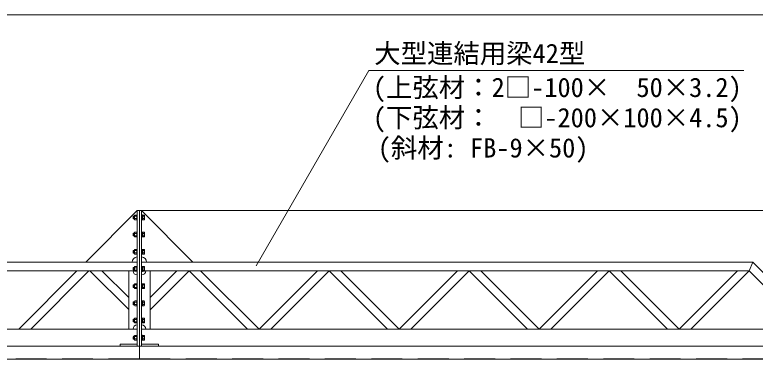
# Model space of a CAD drawing. Units: millimetres, scale not verified. Extents: x -13484 to 18716, y -23100 to 23100.
# Drawn here: x -489 to 3820, y -13723 to -11719 of the extents above; entities that cross this region are included whole.
import ezdxf
from ezdxf.enums import TextEntityAlignment as Align

# ---------------------------------------------------------------- set-up
doc = ezdxf.new("R2010")
doc.units = ezdxf.units.MM
doc.header["$LTSCALE"] = 150
doc.linetypes.add('DASHED1', pattern=[1.8, 1.2, -0.6])
for name, color, linetype, lineweight in [('0-6_ﾎﾞﾙﾄ類', 2, 'Continuous', 18), ('0-B_寸法', 3, 'Continuous', 18), ('0-E_大型中間梁60', 7, 'Continuous', 18), ('1-0_大型連結用梁42', 7, 'Continuous', 18), ('1-B_文字', 7, 'Continuous', 18)]:
    doc.layers.add(name, color=color, linetype=linetype, lineweight=lineweight)
doc.styles.add('ＭＳ ゴシック', font='')
doc.styles.get('ＭＳ ゴシック').set_extended_font_data('MS Gothic')

msp = doc.modelspace()

# ---------------------------------------------------------------- linework, layer by layer
at = {"layer": '0-6_ﾎﾞﾙﾄ類'}
for p, q in [((201.8, -12890), (199.8, -12892)), ((199.8, -12904), (199.8, -12892)), ((201.8, -12906), (199.8, -12904)), ((207.8, -12891.2), (200.6, -12891.2)), ((207.8, -12904.8), (200.6, -12904.8)), ((201.8, -12906), (201.8, -12890)), ((207.8, -12890), (201.8, -12890)), ((207.8, -12906), (201.8, -12906)), ((209.2, -12884.1), (207.8, -12886.5)), ((207.8, -12886.5), (207.8, -12909.5)), ((209.2, -12911.8), (207.8, -12909.5)), ((219.5, -12884.1), (209.2, -12884.1)), ((219.5, -12891.1), (209.2, -12891.1)), ((219.5, -12904.9), (209.2, -12904.9)), ((219.5, -12911.8), (209.2, -12911.8)), ((219.5, -12884.1), (220.8, -12886.5)), ((219.5, -12911.8), (220.8, -12909.5)), ((220.8, -12886.5), (220.8, -12909.5)), ((251.8, -12896.8), (247.8, -12897.9)), ((251.8, -12898.1), (247.8, -12899.2)), ((254.8, -12911.8), (254.8, -12884.1)), ((254.8, -12884.1), (263.5, -12884.1)), ((254.8, -12891.1), (263.5, -12891.1)), ((254.8, -12904.9), (263.5, -12904.9)), ((254.8, -12911.8), (263.5, -12911.8)), ((264.8, -12886.5), (263.5, -12884.1)), ((264.8, -12909.5), (263.5, -12911.8)), ((264.8, -12909.5), (264.8, -12886.5)), ((201.8, -12990), (199.8, -12992)), ((199.8, -13004), (199.8, -12992)), ((201.8, -13006), (199.8, -13004)), ((207.8, -12991.2), (200.6, -12991.2)), ((207.8, -13004.8), (200.6, -13004.8)), ((201.8, -13006), (201.8, -12990)), ((207.8, -12990), (201.8, -12990)), ((207.8, -13006), (201.8, -13006)), ((209.2, -12984.2), (207.8, -12986.5)), ((207.8, -12986.5), (207.8, -13009.5)), ((209.2, -13011.9), (207.8, -13009.5)), ((219.5, -12984.2), (209.2, -12984.2)), ((219.5, -12991.1), (209.2, -12991.1)), ((219.5, -13004.9), (209.2, -13004.9)), ((219.5, -13011.9), (209.2, -13011.9)), ((219.5, -12984.2), (220.8, -12986.5)), ((219.5, -13011.9), (220.8, -13009.5)), ((220.8, -12986.5), (220.8, -13009.5)), ((251.8, -12996.8), (247.8, -12997.9)), ((251.8, -12998.1), (247.8, -12999.2)), ((254.8, -13011.9), (254.8, -12984.2)), ((254.8, -12984.2), (263.5, -12984.2)), ((254.8, -12991.1), (263.5, -12991.1)), ((254.8, -13004.9), (263.5, -13004.9)), ((254.8, -13011.9), (263.5, -13011.9)), ((264.8, -12986.5), (263.5, -12984.2)), ((264.8, -13009.5), (263.5, -13011.9)), ((264.8, -13009.5), (264.8, -12986.5)), ((201.8, -13090), (199.8, -13092)), ((199.8, -13104), (199.8, -13092)), ((207.8, -13091.2), (200.6, -13091.2)), ((201.8, -13106), (201.8, -13090)), ((207.8, -13090), (201.8, -13090)), ((209.2, -13084.1), (207.8, -13086.5)), ((207.8, -13086.5), (207.8, -13109.5)), ((219.5, -13084.1), (209.2, -13084.1)), ((219.5, -13091.1), (209.2, -13091.1)), ((219.5, -13084.1), (220.8, -13086.5)), ((220.8, -13086.5), (220.8, -13109.5)), ((251.8, -13096.8), (247.8, -13097.9)), ((251.8, -13098.1), (247.8, -13099.2)), ((254.8, -13111.9), (254.8, -13084.1)), ((254.8, -13084.1), (263.5, -13084.1)), ((254.8, -13091.1), (263.5, -13091.1)), ((264.8, -13086.5), (263.5, -13084.1)), ((264.8, -13109.5), (264.8, -13086.5)), ((201.8, -13106), (199.8, -13104)), ((207.8, -13104.8), (200.6, -13104.8)), ((207.8, -13106), (201.8, -13106)), ((209.2, -13111.9), (207.8, -13109.5)), ((219.5, -13104.9), (209.2, -13104.9)), ((219.5, -13111.9), (209.2, -13111.9)), ((219.5, -13111.9), (220.8, -13109.5)), ((254.8, -13104.9), (263.5, -13104.9)), ((254.8, -13111.9), (263.5, -13111.9)), ((264.8, -13109.5), (263.5, -13111.9)), ((209.2, -13184.1), (207.8, -13186.5)), ((219.5, -13184.1), (209.2, -13184.1)), ((219.5, -13184.1), (220.8, -13186.5)), ((254.8, -13211.8), (254.8, -13184.1)), ((254.8, -13184.1), (263.5, -13184.1)), ((264.8, -13186.5), (263.5, -13184.1)), ((201.8, -13190), (199.8, -13192)), ((199.8, -13204), (199.8, -13192)), ((201.8, -13206), (199.8, -13204)), ((207.8, -13191.2), (200.6, -13191.2)), ((207.8, -13204.8), (200.6, -13204.8)), ((201.8, -13206), (201.8, -13190)), ((207.8, -13190), (201.8, -13190)), ((207.8, -13206), (201.8, -13206)), ((207.8, -13186.5), (207.8, -13209.5)), ((209.2, -13211.8), (207.8, -13209.5)), ((219.5, -13191.1), (209.2, -13191.1)), ((219.5, -13204.9), (209.2, -13204.9)), ((219.5, -13211.8), (209.2, -13211.8)), ((219.5, -13211.8), (220.8, -13209.5)), ((220.8, -13186.5), (220.8, -13209.5)), ((251.8, -13196.8), (247.8, -13197.9)), ((251.8, -13198.1), (247.8, -13199.2)), ((254.8, -13191.1), (263.5, -13191.1)), ((254.8, -13204.9), (263.5, -13204.9)), ((254.8, -13211.8), (263.5, -13211.8)), ((264.8, -13209.5), (263.5, -13211.8)), ((264.8, -13209.5), (264.8, -13186.5)), ((201.8, -13290), (199.8, -13292)), ((199.8, -13304), (199.8, -13292)), ((201.8, -13306), (199.8, -13304)), ((207.8, -13291.2), (200.6, -13291.2)), ((207.8, -13304.8), (200.6, -13304.8)), ((201.8, -13306), (201.8, -13290)), ((207.8, -13290), (201.8, -13290)), ((207.8, -13306), (201.8, -13306)), ((209.2, -13284.2), (207.8, -13286.5)), ((207.8, -13286.5), (207.8, -13309.5)), ((209.2, -13311.9), (207.8, -13309.5)), ((219.5, -13284.2), (209.2, -13284.2)), ((219.5, -13291.1), (209.2, -13291.1)), ((219.5, -13304.9), (209.2, -13304.9)), ((219.5, -13311.9), (209.2, -13311.9)), ((219.5, -13284.2), (220.8, -13286.5)), ((219.5, -13311.9), (220.8, -13309.5)), ((220.8, -13286.5), (220.8, -13309.5)), ((251.8, -13296.8), (247.8, -13297.9)), ((251.8, -13298.1), (247.8, -13299.2)), ((254.8, -13311.9), (254.8, -13284.2)), ((254.8, -13284.2), (263.5, -13284.2)), ((254.8, -13291.1), (263.5, -13291.1)), ((254.8, -13304.9), (263.5, -13304.9)), ((254.8, -13311.9), (263.5, -13311.9)), ((264.8, -13286.5), (263.5, -13284.2)), ((264.8, -13309.5), (263.5, -13311.9)), ((264.8, -13309.5), (264.8, -13286.5)), ((201.8, -13390), (199.8, -13392)), ((199.8, -13404), (199.8, -13392)), ((207.8, -13391.2), (200.6, -13391.2)), ((201.8, -13406), (201.8, -13390)), ((207.8, -13390), (201.8, -13390)), ((209.2, -13384.1), (207.8, -13386.5)), ((207.8, -13386.5), (207.8, -13409.5)), ((219.5, -13384.1), (209.2, -13384.1)), ((219.5, -13391.1), (209.2, -13391.1)), ((219.5, -13384.1), (220.8, -13386.5)), ((220.8, -13386.5), (220.8, -13409.5)), ((251.8, -13396.8), (247.8, -13397.9)), ((251.8, -13398.1), (247.8, -13399.2)), ((254.8, -13411.9), (254.8, -13384.1)), ((254.8, -13384.1), (263.5, -13384.1)), ((254.8, -13391.1), (263.5, -13391.1)), ((264.8, -13386.5), (263.5, -13384.1)), ((264.8, -13409.5), (264.8, -13386.5)), ((201.8, -13406), (199.8, -13404)), ((207.8, -13404.8), (200.6, -13404.8)), ((207.8, -13406), (201.8, -13406)), ((209.2, -13411.9), (207.8, -13409.5)), ((219.5, -13404.9), (209.2, -13404.9)), ((219.5, -13411.9), (209.2, -13411.9)), ((219.5, -13411.9), (220.8, -13409.5)), ((254.8, -13404.9), (263.5, -13404.9)), ((254.8, -13411.9), (263.5, -13411.9)), ((264.8, -13409.5), (263.5, -13411.9)), ((209.2, -13484.1), (207.8, -13486.5)), ((219.5, -13484.1), (209.2, -13484.1)), ((219.5, -13484.1), (220.8, -13486.5)), ((254.8, -13511.8), (254.8, -13484.1)), ((254.8, -13484.1), (263.5, -13484.1)), ((264.8, -13486.5), (263.5, -13484.1)), ((201.8, -13490), (199.8, -13492)), ((199.8, -13504), (199.8, -13492)), ((201.8, -13506), (199.8, -13504)), ((207.8, -13491.2), (200.6, -13491.2)), ((207.8, -13504.8), (200.6, -13504.8)), ((201.8, -13506), (201.8, -13490)), ((207.8, -13490), (201.8, -13490)), ((207.8, -13506), (201.8, -13506)), ((207.8, -13486.5), (207.8, -13509.5)), ((209.2, -13511.8), (207.8, -13509.5)), ((219.5, -13491.1), (209.2, -13491.1)), ((219.5, -13504.9), (209.2, -13504.9)), ((219.5, -13511.8), (209.2, -13511.8)), ((219.5, -13511.8), (220.8, -13509.5)), ((220.8, -13486.5), (220.8, -13509.5)), ((251.8, -13496.8), (247.8, -13497.9)), ((251.8, -13498.1), (247.8, -13499.2)), ((254.8, -13491.1), (263.5, -13491.1)), ((254.8, -13504.9), (263.5, -13504.9)), ((254.8, -13511.8), (263.5, -13511.8)), ((264.8, -13509.5), (263.5, -13511.8)), ((264.8, -13509.5), (264.8, -13486.5)), ((201.8, -13590), (199.8, -13592)), ((199.8, -13604), (199.8, -13592)), ((201.8, -13606), (199.8, -13604)), ((207.8, -13591.2), (200.6, -13591.2)), ((207.8, -13604.8), (200.6, -13604.8)), ((201.8, -13606), (201.8, -13590)), ((207.8, -13590), (201.8, -13590)), ((207.8, -13606), (201.8, -13606)), ((209.2, -13584.2), (207.8, -13586.5)), ((207.8, -13586.5), (207.8, -13609.5)), ((209.2, -13611.9), (207.8, -13609.5)), ((219.5, -13584.2), (209.2, -13584.2)), ((219.5, -13591.1), (209.2, -13591.1)), ((219.5, -13604.9), (209.2, -13604.9)), ((219.5, -13611.9), (209.2, -13611.9)), ((219.5, -13584.2), (220.8, -13586.5)), ((219.5, -13611.9), (220.8, -13609.5)), ((220.8, -13586.5), (220.8, -13609.5)), ((251.8, -13596.8), (247.8, -13597.9)), ((251.8, -13598.1), (247.8, -13599.2)), ((254.8, -13611.9), (254.8, -13584.2)), ((254.8, -13584.2), (263.5, -13584.2)), ((254.8, -13591.1), (263.5, -13591.1)), ((254.8, -13604.9), (263.5, -13604.9)), ((254.8, -13611.9), (263.5, -13611.9)), ((264.8, -13586.5), (263.5, -13584.2)), ((264.8, -13609.5), (263.5, -13611.9)), ((264.8, -13609.5), (264.8, -13586.5))]:
    msp.add_line(p, q, dxfattribs=at)
for points in [[(220.8, -12884), (223.8, -12884), (223.8, -12912), (220.8, -12912)], [(251.8, -12884), (251.8, -12912), (247.8, -12912), (247.8, -12884)], [(254.8, -12912), (251.8, -12912), (251.8, -12884), (254.8, -12884)], [(220.8, -12984), (223.8, -12984), (223.8, -13012), (220.8, -13012)], [(251.8, -12984), (251.8, -13012), (247.8, -13012), (247.8, -12984)], [(254.8, -13012), (251.8, -13012), (251.8, -12984), (254.8, -12984)], [(220.8, -13084), (223.8, -13084), (223.8, -13112), (220.8, -13112)], [(251.8, -13084), (251.8, -13112), (247.8, -13112), (247.8, -13084)], [(254.8, -13112), (251.8, -13112), (251.8, -13084), (254.8, -13084)], [(220.8, -13184), (223.8, -13184), (223.8, -13212), (220.8, -13212)], [(251.8, -13184), (251.8, -13212), (247.8, -13212), (247.8, -13184)], [(254.8, -13212), (251.8, -13212), (251.8, -13184), (254.8, -13184)], [(220.8, -13284), (223.8, -13284), (223.8, -13312), (220.8, -13312)], [(251.8, -13284), (251.8, -13312), (247.8, -13312), (247.8, -13284)], [(254.8, -13312), (251.8, -13312), (251.8, -13284), (254.8, -13284)], [(220.8, -13384), (223.8, -13384), (223.8, -13412), (220.8, -13412)], [(251.8, -13384), (251.8, -13412), (247.8, -13412), (247.8, -13384)], [(254.8, -13412), (251.8, -13412), (251.8, -13384), (254.8, -13384)], [(220.8, -13484), (223.8, -13484), (223.8, -13512), (220.8, -13512)], [(251.8, -13484), (251.8, -13512), (247.8, -13512), (247.8, -13484)], [(254.8, -13512), (251.8, -13512), (251.8, -13484), (254.8, -13484)], [(220.8, -13584), (223.8, -13584), (223.8, -13612), (220.8, -13612)], [(251.8, -13584), (251.8, -13612), (247.8, -13612), (247.8, -13584)], [(254.8, -13612), (251.8, -13612), (251.8, -13584), (254.8, -13584)]]:
    msp.add_lwpolyline(points, close=True, dxfattribs=at)
for centre, radius, start, end in [((214.3, -12887.6), 6.13, 145.616, 214.384), ((231.1, -12898), 22.9, 162.412, 197.588), ((214.3, -12908.4), 6.13, 145.616, 214.384), ((214.4, -12887.6), 6.13, 325.616, 34.384), ((197.6, -12898), 22.9, 342.412, 17.588), ((214.4, -12908.4), 6.13, 325.616, 34.384), ((258.4, -12887.6), 6.13, 325.616, 34.384), ((241.6, -12898), 22.9, 342.412, 17.588), ((258.4, -12908.4), 6.13, 325.616, 34.384), ((214.3, -12987.6), 6.13, 145.616, 214.384), ((231.1, -12998), 22.9, 162.412, 197.588), ((214.3, -13008.4), 6.13, 145.616, 214.384), ((214.4, -12987.6), 6.13, 325.616, 34.384), ((197.6, -12998), 22.9, 342.412, 17.588), ((214.4, -13008.4), 6.13, 325.616, 34.384), ((258.4, -12987.6), 6.13, 325.616, 34.384), ((241.6, -12998), 22.9, 342.412, 17.588), ((258.4, -13008.4), 6.13, 325.616, 34.384), ((214.3, -13087.6), 6.13, 145.616, 214.384), ((231.1, -13098), 22.9, 162.412, 197.588), ((214.4, -13087.6), 6.13, 325.616, 34.384), ((197.6, -13098), 22.9, 342.412, 17.588), ((258.4, -13087.6), 6.13, 325.616, 34.384), ((241.6, -13098), 22.9, 342.412, 17.588), ((214.3, -13108.4), 6.13, 145.616, 214.384), ((214.4, -13108.4), 6.13, 325.616, 34.384), ((258.4, -13108.4), 6.13, 325.616, 34.384), ((214.3, -13187.6), 6.13, 145.616, 214.384), ((214.4, -13187.6), 6.13, 325.616, 34.384), ((258.4, -13187.6), 6.13, 325.616, 34.384), ((231.1, -13198), 22.9, 162.412, 197.588), ((214.3, -13208.4), 6.13, 145.616, 214.384), ((197.6, -13198), 22.9, 342.412, 17.588), ((214.4, -13208.4), 6.13, 325.616, 34.384), ((241.6, -13198), 22.9, 342.412, 17.588), ((258.4, -13208.4), 6.13, 325.616, 34.384), ((214.3, -13287.6), 6.13, 145.616, 214.384), ((231.1, -13298), 22.9, 162.412, 197.588), ((214.3, -13308.4), 6.13, 145.616, 214.384), ((214.4, -13287.6), 6.13, 325.616, 34.384), ((197.6, -13298), 22.9, 342.412, 17.588), ((214.4, -13308.4), 6.13, 325.616, 34.384), ((258.4, -13287.6), 6.13, 325.616, 34.384), ((241.6, -13298), 22.9, 342.412, 17.588), ((258.4, -13308.4), 6.13, 325.616, 34.384), ((214.3, -13387.6), 6.13, 145.616, 214.384), ((231.1, -13398), 22.9, 162.412, 197.588), ((214.4, -13387.6), 6.13, 325.616, 34.384), ((197.6, -13398), 22.9, 342.412, 17.588), ((258.4, -13387.6), 6.13, 325.616, 34.384), ((241.6, -13398), 22.9, 342.412, 17.588), ((214.3, -13408.4), 6.13, 145.616, 214.384), ((214.4, -13408.4), 6.13, 325.616, 34.384), ((258.4, -13408.4), 6.13, 325.616, 34.384), ((214.3, -13487.6), 6.13, 145.616, 214.384), ((214.4, -13487.6), 6.13, 325.616, 34.384), ((258.4, -13487.6), 6.13, 325.616, 34.384), ((231.1, -13498), 22.9, 162.412, 197.588), ((214.3, -13508.4), 6.13, 145.616, 214.384), ((197.6, -13498), 22.9, 342.412, 17.588), ((214.4, -13508.4), 6.13, 325.616, 34.384), ((241.6, -13498), 22.9, 342.412, 17.588), ((258.4, -13508.4), 6.13, 325.616, 34.384), ((214.3, -13587.6), 6.13, 145.616, 214.384), ((231.1, -13598), 22.9, 162.412, 197.588), ((214.3, -13608.4), 6.13, 145.616, 214.384), ((214.4, -13587.6), 6.13, 325.616, 34.384), ((197.6, -13598), 22.9, 342.412, 17.588), ((214.4, -13608.4), 6.13, 325.616, 34.384), ((258.4, -13587.6), 6.13, 325.616, 34.384), ((241.6, -13598), 22.9, 342.412, 17.588), ((258.4, -13608.4), 6.13, 325.616, 34.384)]:
    msp.add_arc(centre, radius, start, end, dxfattribs=at)
at = {"layer": '0-B_寸法'}
for p, q in [((-9876.2, -11719.2), (4347.8, -11719.2)), ((248.8, -12858), (5816.8, -12858))]:
    msp.add_line(p, q, dxfattribs=at)
at = {"layer": '0-E_大型中間梁60'}
msp.add_line((223.8, -13523), (223.8, -13233), dxfattribs=at)
at = {"layer": '0-E_大型中間梁60', "color": 4, "linetype": 'DASHED1', "lineweight": 9}
msp.add_line((235.8, -13721), (-2164.2, -13721), dxfattribs=at)
at = {"layer": '0-E_大型中間梁60'}
for points in [[(223.8, -13128), (223.8, -12858), (-76.2, -13158), (193.8, -13158)], [(198.8, -13208), (173.8, -13208), (173.8, -13548), (198.8, -13548)], [(-2164.2, -13648), (235.8, -13648), (235.8, -13723), (-2164.2, -13723), (-2164.2, -13718)]]:
    msp.add_lwpolyline(points, dxfattribs=at)
for points in [[(223.8, -12858), (235.8, -12858), (235.8, -13648), (223.8, -13648)], [(-5752.2, -13208), (223.8, -13208), (223.8, -13158), (-5752.2, -13158)], [(-127.7, -13208), (-465.7, -13548), (-395.7, -13548), (-57.7, -13208)], [(173.8, -13434.5), (173.8, -13364.5), (17.3, -13208), (-52.7, -13208)], [(-5752.2, -13648), (223.8, -13648), (223.8, -13548), (-5752.2, -13548)], [(223.8, -13648), (123.8, -13648), (123.8, -13636), (223.8, -13636)]]:
    msp.add_lwpolyline(points, close=True, dxfattribs=at)
for centre, radius, start, end in [((223.8, -13158), 30, 90, 180), ((223.8, -13208), 25, 180, 270), ((223.8, -13548), 25, 90, 180)]:
    msp.add_arc(centre, radius, start, end, dxfattribs=at)
at = {"layer": '1-0_大型連結用梁42'}
msp.add_line((247.8, -13233), (247.8, -13523), dxfattribs=at)
at = {"layer": '1-0_大型連結用梁42', "color": 4, "linetype": 'DASHED1', "lineweight": 9}
msp.add_line((235.8, -13721), (4365.8, -13721), dxfattribs=at)
at = {"layer": '1-0_大型連結用梁42'}
for points in [[(235.8, -13648), (247.8, -13648), (247.8, -12858), (235.8, -12858)], [(4196.3, -13548), (4124.8, -13548), (3784.8, -13208), (3806.3, -13158)], [(297.8, -13435), (524.8, -13208), (454.1, -13208), (297.8, -13364.3)], [(932.3, -13548), (592.3, -13208), (524.8, -13208), (864.8, -13548)], [(932.3, -13548), (1272.3, -13208), (1339.8, -13208), (999.8, -13548)], [(1747.3, -13548), (1407.3, -13208), (1339.8, -13208), (1679.8, -13548)], [(1747.3, -13548), (2087.3, -13208), (2154.8, -13208), (1814.8, -13548)], [(2562.3, -13548), (2222.3, -13208), (2154.8, -13208), (2494.8, -13548)], [(2562.3, -13548), (2902.3, -13208), (2969.8, -13208), (2629.8, -13548)], [(3377.3, -13548), (3037.3, -13208), (2969.8, -13208), (3309.8, -13548)], [(3377.3, -13548), (3717.3, -13208), (3784.8, -13208), (3444.8, -13548)], [(347.8, -13648), (347.8, -13636), (247.8, -13636), (247.8, -13648)]]:
    msp.add_lwpolyline(points, close=True, dxfattribs=at)
for points in [[(247.8, -13128), (247.8, -12858), (547.8, -13158), (277.8, -13158)], [(247.8, -13208), (247.8, -13158), (3806.3, -13158), (3784.8, -13208), (264.8, -13208)], [(272.8, -13548), (297.8, -13548), (297.8, -13208), (272.8, -13208)], [(4135.8, -13548), (247.8, -13548), (247.8, -13648), (4135.8, -13648)], [(4135.8, -13648), (235.8, -13648), (235.8, -13723), (4210.8, -13723)]]:
    msp.add_lwpolyline(points, dxfattribs=at)
for centre, radius, start, end in [((247.8, -13158), 30, 0, 90), ((247.8, -13208), 25, 270, 0), ((247.8, -13548), 25, 0, 90)]:
    msp.add_arc(centre, radius, start, end, dxfattribs=at)
at = {"layer": '1-B_文字'}
for p, q in [((914.9, -13179.3), (1571.8, -12042.5)), ((1571.8, -12042.5), (1611.7, -12042.5)), ((1611.7, -12042.5), (3753.5, -12042.5))]:
    msp.add_line(p, q, dxfattribs=at)

# ---------------------------------------------------------------- texts
at = {"layer": '1-B_文字', "style": 'ＭＳ ゴシック'}
for s, p in [('大型連結用梁42型            \u3000\u3000', (1602.4, -12033.8)), ('(上弦材：2□-100×  50×3.2)', (1594.6, -12231.4)), ('(下弦材：  □-200×100×4.5)', (1594.6, -12407.4)), ('(斜材: FB-9×50)', (1623, -12583.4))]:
    msp.add_text(s, height=112.6, dxfattribs=at).set_placement(p, align=Align.BOTTOM_LEFT)

doc.saveas('drawing.dxf')
